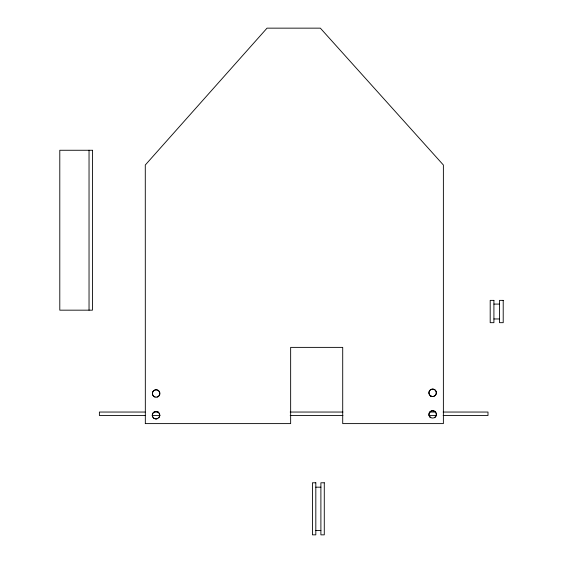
<?xml version="1.0" encoding="UTF-8"?>
<svg xmlns="http://www.w3.org/2000/svg" width="563" height="563" viewBox="0 0 563 563"><rect width="100%" height="100%" fill="white"/><g stroke="black" fill="none" stroke-linecap="round" stroke-linejoin="round"><path stroke-width="0.84" d="M493.913 304.083L499.494 304.083M493.913 318.961L499.494 318.961M145.113 412.046L99.391 412.046L99.391 415.501L145.113 415.501M154.783 412.046L158.302 412.046M290.177 412.046L342.93 412.046M429.97 412.046L435.248 412.046M443.158 412.046L487.994 412.046L487.994 415.501L443.158 415.501M152.144 415.501L160.061 415.501M290.177 415.501L342.93 415.501M429.09 415.501L436.128 415.501M145.282 423.608L290.649 423.608L290.649 347.378L342.712 347.378L342.712 423.608L443.377 423.608L443.377 165.008L320.347 28.15L267.031 28.15L145.282 165.008L145.331 423.643M315.822 487.178L320.896 487.178M315.822 530.459L320.896 530.459M89.038 150.265L89.038 310.171M430.822 417.76A3.716 3.716 0 0 1 429.829 412.144A3.716 3.716 0 0 1 435.53 412.144A3.716 3.716 0 0 1 434.537 417.76M154.213 418.499A3.716 3.716 0 0 1 153.03 413.143A3.716 3.716 0 0 1 158.463 412.433A3.716 3.716 0 0 1 158.703 417.908M157.035 418.872A3.716 3.716 0 0 1 155.114 418.872M155.114 397.14A3.716 3.716 0 0 1 153.03 391.419A3.716 3.716 0 0 1 159.118 391.419A3.716 3.716 0 0 1 157.035 397.14M92.423 150.265L59.791 150.265L59.791 310.171L92.423 310.171L92.423 150.265M493.913 300.368L490.197 300.368L490.197 322.676L493.913 322.676L493.913 300.368M503.209 300.368L499.494 300.368L499.494 322.676L503.209 322.676L503.209 300.368M315.822 482.787L312.437 482.787L312.437 534.85L315.822 534.85L315.822 482.787M324.281 482.787L320.896 482.787L320.896 534.85L324.281 534.85L324.281 482.787M429.998 416.993A3.716 3.716 0 0 0 436.219 415.325A3.716 3.716 0 0 0 431.666 410.772A3.716 3.716 0 0 0 429.998 416.993M430.723 396.014A3.716 3.716 0 0 0 436.297 392.791A3.716 3.716 0 0 0 430.723 389.568A3.716 3.716 0 0 0 430.723 396.014M153.65 396.19A3.716 3.716 0 0 0 159.793 394.248A3.716 3.716 0 0 0 155.043 389.899A3.716 3.716 0 0 0 153.65 396.19M153.396 417.837A3.716 3.716 0 0 0 159.582 416.05A3.716 3.716 0 0 0 154.938 411.588A3.716 3.716 0 0 0 153.396 417.837M430.822 396.028A3.716 3.716 0 0 0 436.402 392.812A3.716 3.716 0 0 0 430.822 389.589A3.716 3.716 0 0 0 430.822 396.028"/></g></svg>
